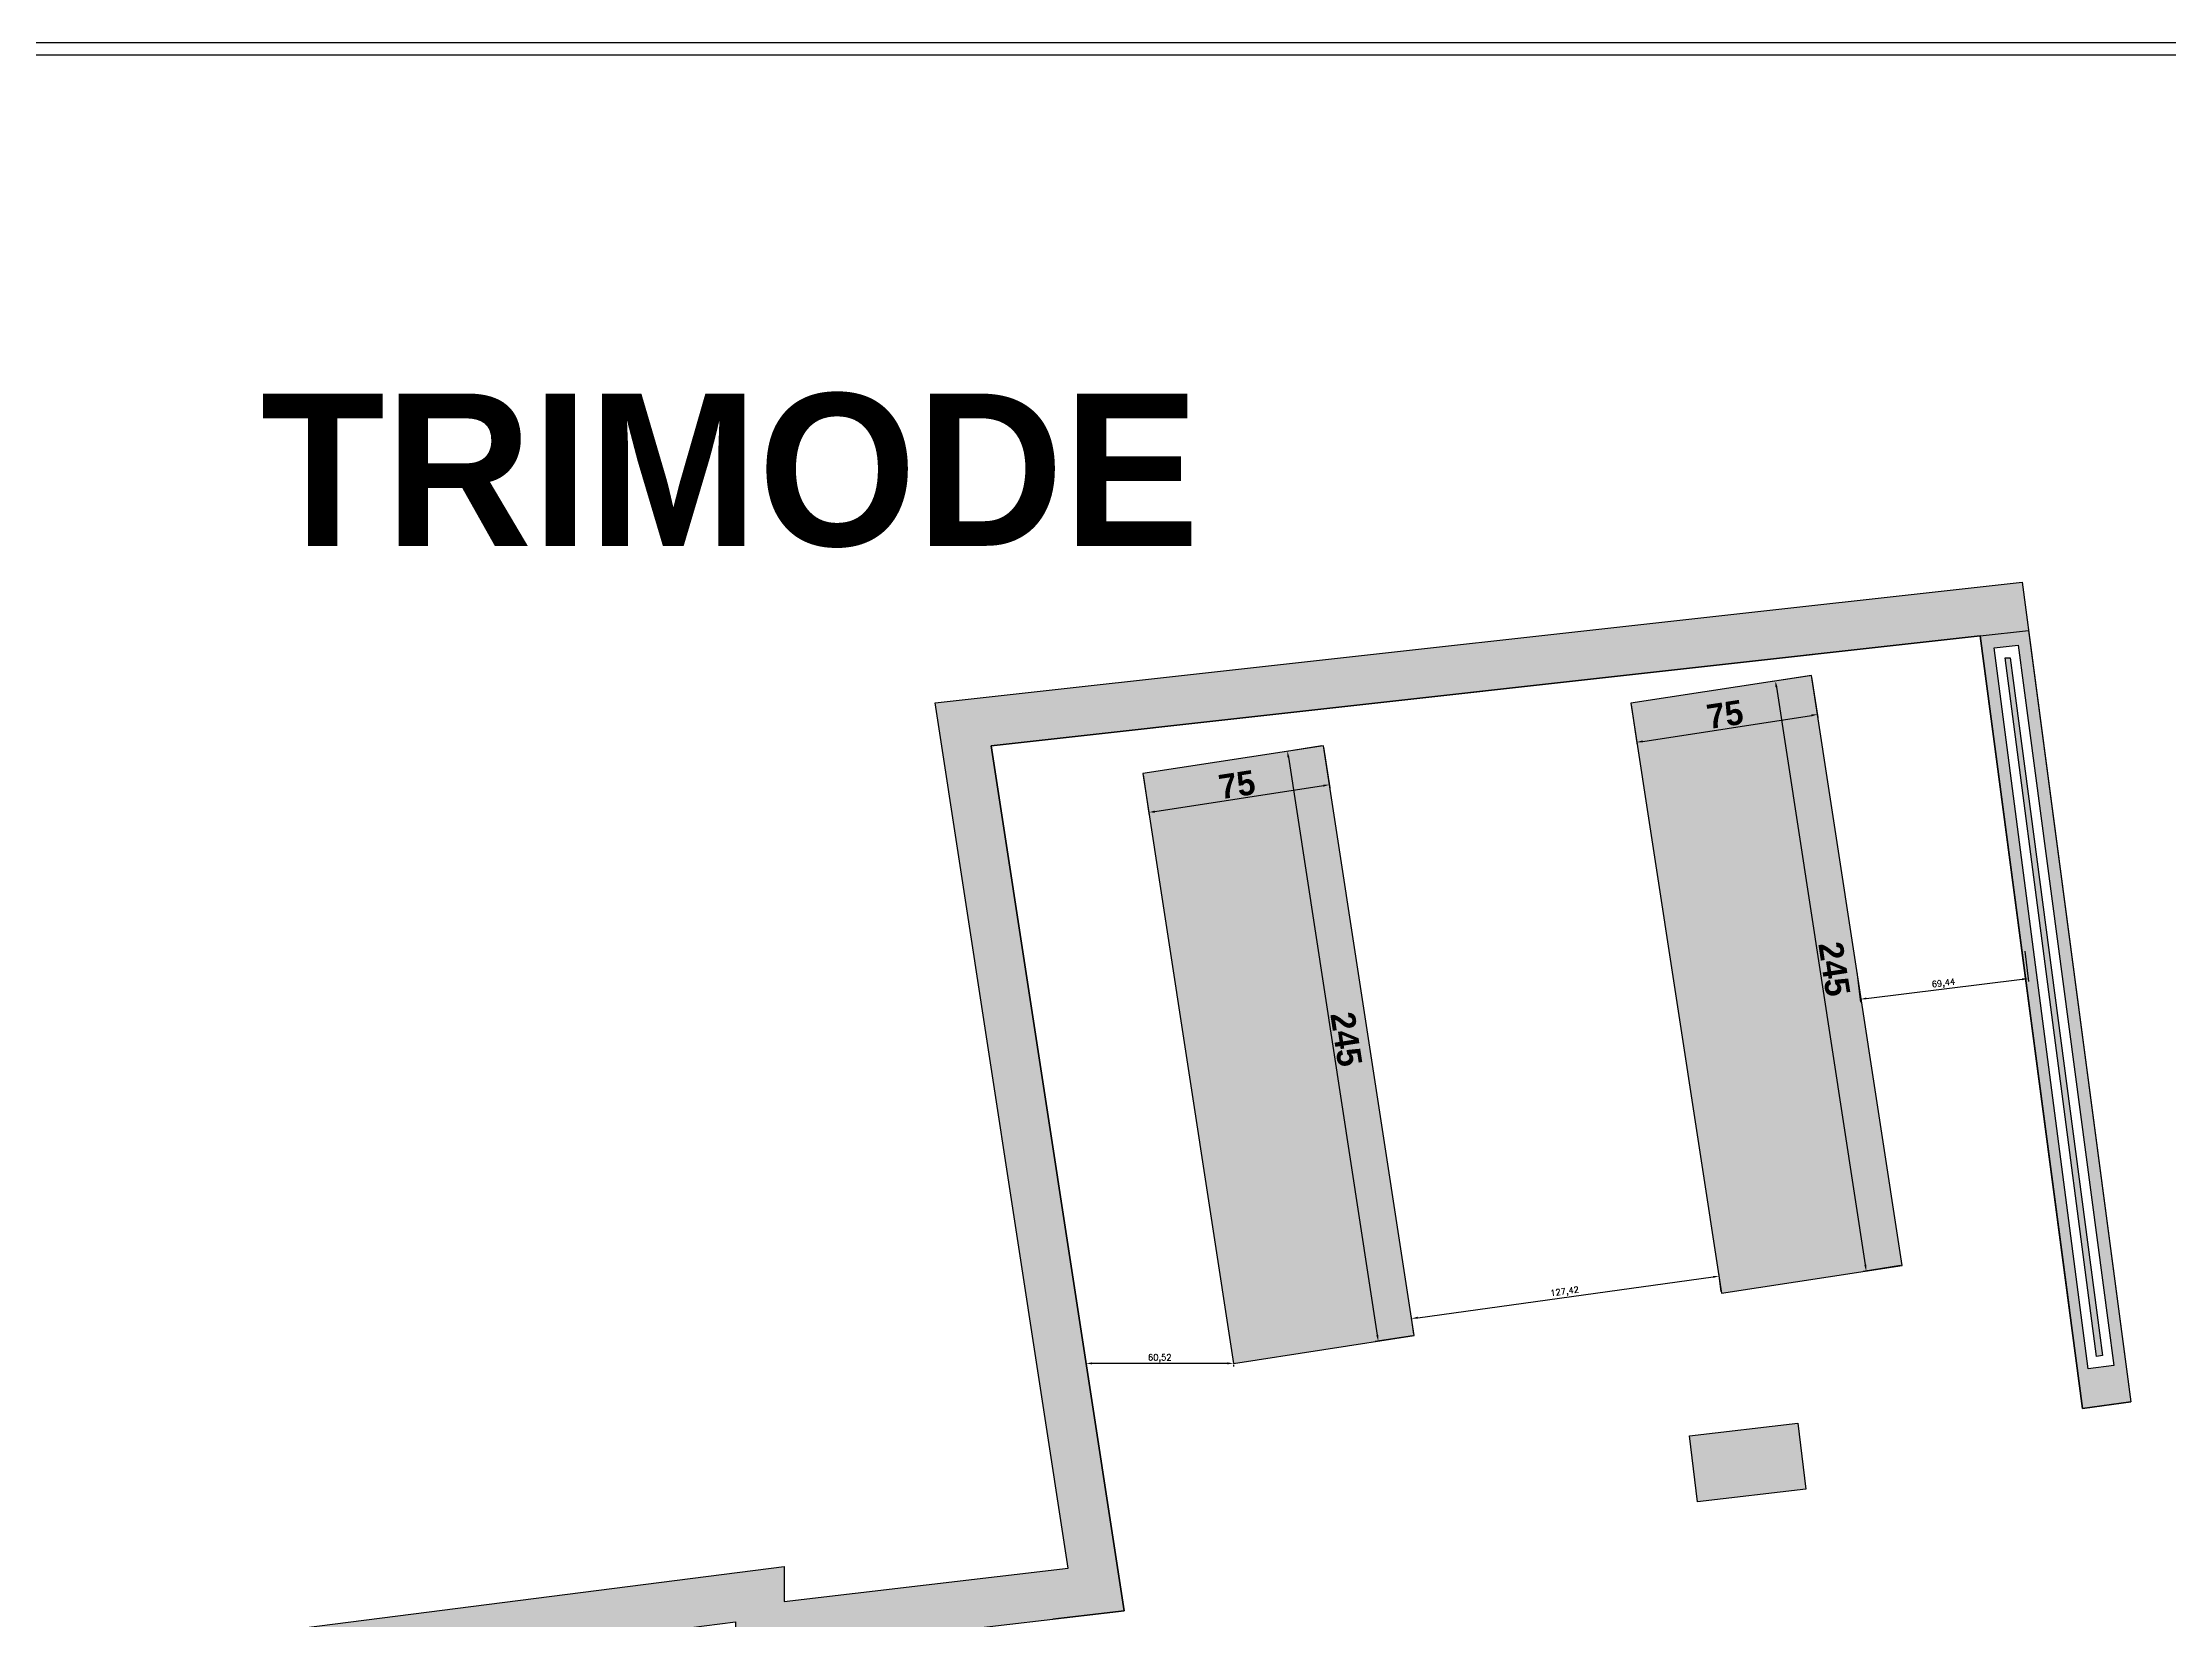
# Model space of a CAD drawing. Extents: x 24214 to 26635, y 31988 to 38688.
# Drawn here: x 25052 to 25926, y 38040 to 38688 of the extents above; entities that cross this region are included whole.
import ezdxf

# ---------------------------------------------------------------- set-up
doc = ezdxf.new("R2010")
doc.units = 0
doc.header["$MEASUREMENT"] = 0
doc.header["$PDMODE"] = 3
doc.header["$PDSIZE"] = -3
doc.layers.add('Leica_3DDisto_2D', color=5, linetype='Continuous')
doc.styles.get("Standard").update_dxf_attribs({"font": 'simplex'})
doc.dimstyles.new('ISO-25', dxfattribs={"dimtxt": 2.5, "dimasz": 2.5, "dimexe": 1.25, "dimexo": 0.625, "dimtad": 1, "dimtxsty": 'Standard', "dimcen": 2.5, "dimadec": 0, "dimazin": 0, "dimtfac": 1, "dimtmove": 0, "dimatfit": 3, "dimfxl": 1, "dimarcsym": 0})

# ---------------------------------------------------------------- blocks, each defined once
blk = doc.blocks.new('*D252')
at = {"color": 0, "linetype": 'ByBlock', "lineweight": -2, "ltscale": 5, "transparency": 33554636}
for p, q in [((73.51, 253.46), (58.18, 251.1)), ((59.79, 248.82), (96.25, 11.6)), ((110.73, 11.3), (95.4, 8.94))]:
    blk.add_line(p, q, dxfattribs=at)
at = {"color": 0, "transparency": 33554636}
for points in [[(60.2, 248.88), (59.38, 248.75), (59.41, 251.29)], [(95.84, 11.54), (96.67, 11.67), (96.63, 9.13)]]:
    blk.add_solid(points, dxfattribs=at)
at = {"layer": 'Defpoints', "color": 0, "transparency": 33554636}
for p in [(74.13, 253.55), (96.63, 9.13), (111.35, 11.39)]:
    blk.add_point(p, dxfattribs=at)
at = {"color": 0, "transparency": 33554636, "insert": (83.53, 133.06), "char_height": 2.5, "attachment_point": 5, "rotation": 278.73889}
blk.add_mtext('\\C7;\\fCentury Gothic|b1|i0;\\H10;245', dxfattribs=at)
blk = doc.blocks.new('*D253')
at = {"color": 0, "linetype": 'ByBlock', "lineweight": -2, "ltscale": 5, "transparency": 33554636}
for p, q in [((74.22, 252.93), (76.78, 236.31)), ((0.09, 241.54), (2.65, 224.91)), ((4.93, 226.53), (74.12, 237.16))]:
    blk.add_line(p, q, dxfattribs=at)
at = {"color": 0, "transparency": 33554636}
for points in [[(74.18, 236.75), (74.06, 237.58), (76.59, 237.54)], [(4.87, 226.94), (4.99, 226.12), (2.46, 226.15)]]:
    blk.add_solid(points, dxfattribs=at)
at = {"layer": 'Defpoints', "color": 0, "transparency": 33554636}
for p in [(74.13, 253.55), (0, 242.16), (76.59, 237.54)]:
    blk.add_point(p, dxfattribs=at)
at = {"color": 0, "transparency": 33554636, "insert": (38.65, 237.53), "char_height": 2.5, "attachment_point": 5, "rotation": 8.73889}
blk.add_mtext('\\C7;\\fCentury Gothic|b1|i0;\\H10;75', dxfattribs=at)
blk = doc.blocks.new('*D492')
at = {"color": 0, "linetype": 'ByBlock', "lineweight": -2, "ltscale": 5, "transparency": 33554636}
for p, q in [((25866.25, 38315.19), (25867.79, 38302.75)), ((25797.34, 38306.69), (25798.87, 38294.25)), ((25801.2, 38295.8), (25865.15, 38303.69))]:
    blk.add_line(p, q, dxfattribs=at)
at = {"color": 0, "transparency": 33554636}
for points in [[(25865.2, 38303.27), (25865.1, 38304.1), (25867.63, 38303.99)], [(25801.15, 38296.21), (25801.25, 38295.39), (25798.72, 38295.49)]]:
    blk.add_solid(points, dxfattribs=at)
at = {"layer": 'Defpoints', "color": 0, "transparency": 33554636}
for p in [(25866.18, 38315.81), (25797.26, 38307.31), (25867.63, 38303.99)]:
    blk.add_point(p, dxfattribs=at)
at = {"color": 0, "transparency": 33554636, "insert": (25832.92, 38301.84), "char_height": 2.5, "attachment_point": 5, "rotation": 7.03144}
blk.add_mtext('69,44', dxfattribs=at)
blk = doc.blocks.new('*D493')
at = {"color": 0, "linetype": 'ByBlock', "lineweight": -2, "ltscale": 5, "transparency": 33554636}
for p, q in [((25480.87, 38145.4), (25480.87, 38144.77)), ((25538.89, 38146.02), (25483.37, 38146.02)), ((25541.39, 38145.4), (25541.39, 38144.77))]:
    blk.add_line(p, q, dxfattribs=at)
at = {"color": 0, "transparency": 33554636}
for points in [[(25483.37, 38146.44), (25483.37, 38145.61), (25480.87, 38146.02)], [(25538.89, 38145.61), (25538.89, 38146.44), (25541.39, 38146.02)]]:
    blk.add_solid(points, dxfattribs=at)
at = {"layer": 'Defpoints', "color": 0, "transparency": 33554636}
for p in [(25480.87, 38146.02), (25480.87, 38146.02), (25541.39, 38146.02)]:
    blk.add_point(p, dxfattribs=at)
at = {"color": 0, "transparency": 33554636, "insert": (25511.13, 38148.14), "char_height": 2.5, "attachment_point": 5}
blk.add_mtext('60,52', dxfattribs=at)
blk = doc.blocks.new('*D494')
at = {"color": 0, "linetype": 'ByBlock', "lineweight": -2, "ltscale": 5, "transparency": 33554636}
for p, q in [((25617.03, 38164.78), (25738.3, 38181.52)), ((25741.66, 38175.46), (25740.6, 38183.1)), ((25615.43, 38158.04), (25614.38, 38165.68))]:
    blk.add_line(p, q, dxfattribs=at)
at = {"color": 0, "transparency": 33554636}
for points in [[(25738.35, 38181.11), (25738.24, 38181.93), (25740.77, 38181.86)], [(25616.97, 38165.2), (25617.08, 38164.37), (25614.55, 38164.44)]]:
    blk.add_solid(points, dxfattribs=at)
at = {"layer": 'Defpoints', "color": 0, "transparency": 33554636}
for p in [(25740.77, 38181.86), (25741.74, 38174.84), (25615.52, 38157.42)]:
    blk.add_point(p, dxfattribs=at)
at = {"color": 0, "transparency": 33554636, "insert": (25677.37, 38175.25), "char_height": 2.5, "attachment_point": 5, "rotation": 7.85841}
blk.add_mtext('127,42', dxfattribs=at)
blk = doc.blocks.new('A$C6AA34520')
at = {"transparency": 33554483}
blk.add_hatch(color=6, dxfattribs=at).paths.add_polyline_path([(111.353, 11.395), (74.129, 253.551), (0, 242.156), (37.223, 0)])
at = {"color": 6, "linetype": 'ByBlock'}
blk.add_lwpolyline([(111.353, 11.395), (74.129, 253.551), (0, 242.156), (37.223, 0)], close=True, dxfattribs=at)
at = {"color": 1, "linetype": 'ByBlock', "ltscale": 5, "transparency": 33554636}
dim = blk.add_aligned_dim(p1=(0, 242.156), p2=(74.129, 253.551), distance=-16.195, text='\\C7;\\fCentury Gothic|b1|i0;\\H10;<>', dimstyle='ISO-25', override={"dimtxsty": 'Standard', "dimtfill": 0, "dimtfillclr": 0}, dxfattribs=at)
dim.commit()
dim.dimension.update_dxf_attribs({"geometry": '*D253', "text_midpoint": (38.652, 237.53)})
dim = blk.add_linear_dim(base=(96.634, 9.132), p1=(74.129, 253.551), p2=(111.353, 11.395), angle=278.738887, text='\\C7;\\fCentury Gothic|b1|i0;\\H10;<>', dimstyle='ISO-25', override={"dimtxsty": 'Standard', "dimtfill": 0, "dimtfillclr": 0}, dxfattribs=at)
dim.commit()
dim.dimension.update_dxf_attribs({"geometry": '*D252', "text_midpoint": (77.723, 132.163), "dimtype": 161})

msp = doc.modelspace()

# ---------------------------------------------------------------- hatches: boundary and pattern name
at = {"linetype": 'ByBlock', "transparency": 33554495}
for color, points in [(254, [(25336.96, 38025.83422), (25362.93, 38028.87046), (25467.21, 38041.06217), (25496.48, 38044.48422), (25441.9, 38399.55422), (25702.79, 38428.56422), (25712.73483, 38429.67005), (25847.95789, 38444.70635), (25867.83979, 38446.91714), (25865.21035, 38466.74803), (25418.96386, 38417.12707), (25473.5617, 38061.94099), (25356.96, 38048.30871), (25356.96, 38062.63267), (24929.09067, 38008.08364), (24931.62, 37988.24422), (24936.57985, 37988.87655), (25336.96, 38039.92099)]), (4, [(25860.2475, 38435.70635), (25858.21063, 38435.70635), (25895.69974, 38148.85156), (25898.23766, 38149.19035)]), (254, [(25773.06, 38121.49422), (25728.55, 38116.29422), (25731.93, 38089.20422), (25776.44, 38094.40422)])]:
    msp.add_hatch(color=color, dxfattribs=at).paths.add_polyline_path(points)
h = msp.add_hatch(color=254, dxfattribs=at)
h.paths.add_polyline_path([(25867.83979, 38446.91714), (25847.95789, 38444.70635), (25890.01268, 38127.53555), (25909.83602, 38130.18803)])
h.paths.add_polyline_path([(25853.65386, 38439.70635), (25863.59481, 38440.81175), (25902.80305, 38145.19035), (25892.3273, 38143.78943)], flags=16)
h.paths.add_polyline_path([(25858.21063, 38435.70635), (25860.2475, 38435.70635), (25898.23766, 38149.19035), (25895.69974, 38148.85156)], flags=0)

# ---------------------------------------------------------------- linework, layer by layer
at = {"linetype": 'ByBlock'}
for p in [(25890.01268, 38127.53555), (25890.01268, 38127.58087)]:
    msp.add_line(p, (25909.83602, 38130.23336), dxfattribs=at)
at = {"linetype": 'ByBlock', "transparency": 33554636}
for points in [[(24215, 38688.22422), (26635, 38688.22422), (26635, 37088.22422), (24215, 37088.22422)], [(24220, 38683.22422), (26630, 38683.22422), (26630, 37093.22422), (24220, 37093.22422)]]:
    msp.add_lwpolyline(points, close=True, dxfattribs=at)
at = {"linetype": 'ByBlock'}
for points in [[(24929.09067, 38008.08364), (25356.96, 38062.63267), (25356.96, 38048.30871), (25473.5617, 38061.94099), (25418.96386, 38417.12707), (25865.21035, 38466.74803), (25909.83602, 38130.18803)], [(24931.62, 37988.24422), (25336.96, 38039.92099), (25336.96, 38025.83422), (25496.48, 38044.48422), (25441.9, 38399.55422), (25847.95789, 38444.70635), (25890.01268, 38127.53555)], [(25847.95789, 38444.70635), (25867.83979, 38446.91714), (25909.83602, 38130.18803), (25890.01268, 38127.53555), (25847.95789, 38444.70635)], [(25728.55, 38116.29422), (25773.06, 38121.49422), (25776.44, 38094.40422), (25731.93, 38089.20422), (25728.55, 38116.29422)]]:
    msp.add_lwpolyline(points, dxfattribs=at)
at = {"color": 5, "linetype": 'ByBlock'}
for points in [[(25853.65386, 38439.70635), (25863.59481, 38440.81175), (25902.80305, 38145.19035), (25892.3273, 38143.78943)], [(25858.21063, 38435.70635), (25860.2475, 38435.70635), (25898.23766, 38149.19035), (25895.69974, 38148.85156)]]:
    msp.add_lwpolyline(points, close=True, dxfattribs=at)
at = {"color": 6, "linetype": 'ByBlock'}
for points in [[(25815.87259, 38186.23593), (25778.64933, 38428.39172), (25704.52001, 38416.99684), (25741.74327, 38174.84105)], [(25615.51945, 38157.41942), (25578.29619, 38399.57522), (25504.16687, 38388.18034), (25541.39013, 38146.02455)]]:
    msp.add_lwpolyline(points, close=True, dxfattribs=at)
at = {"layer": 'Leica_3DDisto_2D'}
for p, q in [((25847.95789, 38444.70635), (25702.79, 38428.56422)), ((25847.95789, 38444.70635), (25884.65394, 38167.95028)), ((25702.79, 38428.56422), (25441.9, 38399.55422)), ((25441.9, 38399.55422), (25496.48, 38044.48422)), ((25496.48, 38044.48422), (25467.21, 38041.06217))]:
    msp.add_line(p, q, dxfattribs=at)

# ---------------------------------------------------------------- block references
at = {"transparency": 33554636}
for p in [(25704.52001, 38174.84105), (25504.16687, 38146.02455)]:
    msp.add_blockref('A$C6AA34520', p, dxfattribs=at)

# ---------------------------------------------------------------- texts
at = {"color": 4, "linetype": 'ByBlock', "transparency": 33554636, "insert": (25141.97024, 38544.12353), "char_height": 62.5, "attachment_point": 1}
msp.add_mtext_dynamic_manual_height_columns('\\pxql;\\C7;\\fCentury Gothic|b1|i0;TRIMODE', width=622.1998145, gutter_width=31.25, heights=[0], dxfattribs=at).dxf.set("width", 1458.1998145)

# ---------------------------------------------------------------- dimensions: what is measured, and where the dimension line sits
at = {"color": 7, "linetype": 'ByBlock', "ltscale": 5, "transparency": 33554636}
for p1, p2, distance, picture, middle in [((25797.26096, 38307.31382), (25866.17524, 38315.81382), -11.90975, '*D492', (25832.91735, 38301.84085)), ((25615.51945, 38157.41942), (25741.74327, 38174.84105), 7.08906, '*D494', (25677.37319, 38175.24597)), ((25541.39013, 38146.02455), (25480.87161, 38146.02455), 0, '*D493', (25511.13087, 38148.13764))]:
    dim = msp.add_aligned_dim(p1=p1, p2=p2, distance=distance, dimstyle='ISO-25', dxfattribs=at)
    dim.commit()
    dim.dimension.update_dxf_attribs({"geometry": picture, "text_midpoint": middle})

doc.saveas('drawing.dxf')
